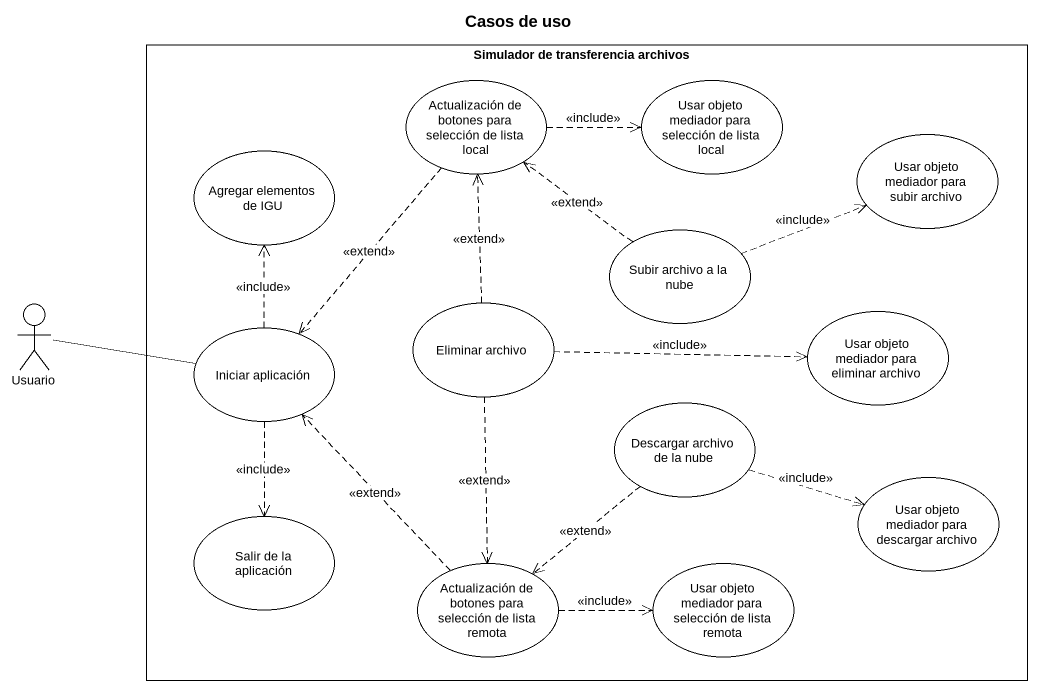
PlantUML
@startuml
title Casos de uso
rectangle "Simulador de transferencia archivos" as Simulador_de_transferencia {
  usecase "Actualización de botones para selección de lista local" as Actualización_de_botones
  usecase "Usar objeto mediador para selección de lista local" as Usar_objeto_mediador_para
  usecase "Usar objeto mediador para subir archivo" as Usar_objeto_mediador_para_2
  usecase "Agregar elementos de IGU" as Agregar_elementos_de_IGU
  usecase "Subir archivo a la nube" as Subir_archivo_a_la_nube
  usecase "Iniciar aplicación" as Iniciar_aplicación
  usecase "Eliminar archivo" as Eliminar_archivo
  usecase "Usar objeto mediador para eliminar archivo" as Usar_objeto_mediador_para_3
  usecase "Descargar archivo de la nube" as Descargar_archivo_de_la_nube
  usecase "Usar objeto mediador para descargar archivo" as Usar_objeto_mediador_para_4
  usecase "Salir de la aplicación" as Salir_de_la_aplicación
  usecase "Actualización de botones para selección de lista remota" as Actualización_de_botones_2
  usecase "Usar objeto mediador para selección de lista remota" as Usar_objeto_mediador_para_5
}
actor Usuario
Actualización_de_botones .right.> Usar_objeto_mediador_para : <<include>>
Actualización_de_botones ..> Iniciar_aplicación : <<extend>>
Subir_archivo_a_la_nube .up.> Actualización_de_botones : <<extend>>
Subir_archivo_a_la_nube .right.> Usar_objeto_mediador_para_2 : <<include>>
Usuario -right- Iniciar_aplicación
Iniciar_aplicación .up.> Agregar_elementos_de_IGU : <<include>>
Iniciar_aplicación ..> Salir_de_la_aplicación : <<include>>
Eliminar_archivo .up.> Actualización_de_botones : <<extend>>
Eliminar_archivo .right.> Usar_objeto_mediador_para_3 : <<include>>
Eliminar_archivo ..> Actualización_de_botones_2 : <<extend>>
Descargar_archivo_de_la_nube .right.> Usar_objeto_mediador_para_4 : <<include>>
Descargar_archivo_de_la_nube ..> Actualización_de_botones_2 : <<extend>>
Actualización_de_botones_2 .up.> Iniciar_aplicación : <<extend>>
Actualización_de_botones_2 .right.> Usar_objeto_mediador_para_5 : <<include>>
@enduml
